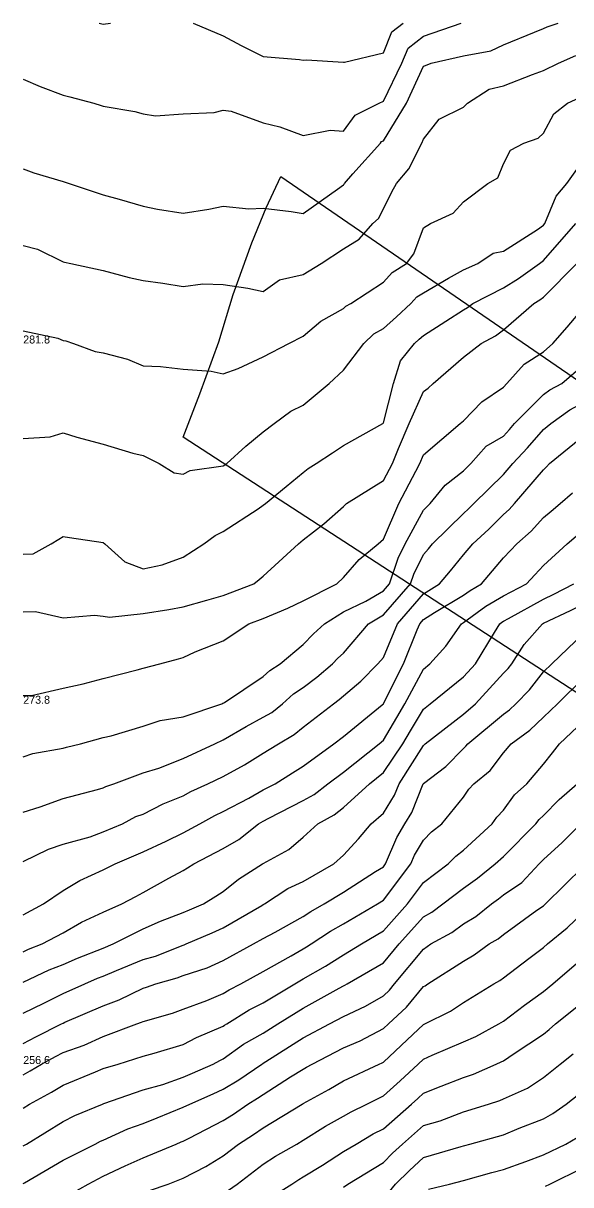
# Model space of a CAD drawing. Extents: x 0 to 275, y 0 to 220.
# Drawn here: x 0 to 68.4, y 74.9 to 220 of the extents above; entities that cross this region are included whole.
import ezdxf

# ---------------------------------------------------------------- set-up
doc = ezdxf.new("R2010")
doc.units = 0
for name, color, linetype in [('CONTOURS_MAJEURES', 3, 'CONTINUOUS'), ('CONTOURS_MINEURES', 8, 'CONTINUOUS'), ('PARCELLE', 4, 'CONTINUOUS'), ('POINTS_COTES', 7, 'CONTINUOUS')]:
    doc.layers.add(name, color=color, linetype=linetype)

msp = doc.modelspace()

# ---------------------------------------------------------------- linework, layer by layer
at = {"layer": 'CONTOURS_MAJEURES'}
for points in [[(9.473, 220.003), (9.999, 219.903), (10.908, 220.003)], [(21.254, 220.003), (25.001, 218.422), (27.216, 217.215), (29.999, 215.845), (34.533, 215.46), (34.996, 215.4), (35.417, 215.417), (40.004, 215.13), (40.141, 215.134), (45.001, 216.292), (46.071, 218.931), (47.465, 220.003)], [(0.005, 168.137), (3.359, 168.352), (5.002, 168.831), (6.715, 168.282), (9.999, 167.444), (13.689, 166.305), (14.996, 166.022), (16.976, 164.999), (18.852, 163.849), (20.004, 163.673), (20.865, 164.138), (25.001, 164.698), (25.451, 164.999), (27.811, 167.186), (29.999, 168.966), (31.362, 169.995), (33.432, 171.562), (34.996, 172.313), (38.219, 175.003), (40.004, 176.668), (42.555, 179.999), (43.804, 181.196), (45.001, 181.852), (46.653, 183.344), (48.42, 184.995), (49.173, 185.822), (49.998, 186.347), (53.136, 188.14), (54.995, 189.213), (56.796, 190.003), (58.735, 191.269), (60.003, 191.551), (64.255, 194.253), (65, 194.778), (65.194, 194.999), (66.574, 198.422), (67.922, 199.996), (69.998, 202.914)], [(0.005, 121.461), (2.106, 122.104), (5.002, 123.146), (9.268, 124.272), (9.999, 124.487), (10.337, 124.666), (11.342, 125.005), (14.996, 126.373), (16.929, 126.933), (20.004, 128.181), (23.941, 130.002), (25.001, 130.481), (27.845, 132.155), (29.999, 133.303), (31.07, 133.926), (32.389, 134.998), (33.765, 136.229), (34.996, 137.045), (36.684, 138.31), (38.646, 139.994), (39.321, 140.677), (40.004, 141.328), (43.133, 145.002), (45.001, 146.112), (48.398, 149.998), (48.798, 151.198), (49.998, 153.627), (50.633, 154.36), (51.136, 154.995), (54.995, 158.75), (55.655, 159.343), (56.31, 160.002), (60.003, 163.65), (61.182, 164.999), (63.017, 166.981), (65, 169.243), (65.922, 169.995), (68.295, 171.702), (69.998, 172.634)], [(0.005, 96.355), (2.596, 97.595), (5.002, 98.803), (7.686, 100.001), (9.298, 100.702), (9.999, 100.983), (11.665, 101.667), (14.996, 103.041), (16.521, 103.477), (20.004, 104.846), (20.119, 104.883), (20.378, 104.998), (23.6, 106.402), (25.001, 107.013), (29.805, 109.811), (29.999, 109.92), (30.156, 110.005), (33.081, 111.919), (34.996, 112.798), (38.821, 115.001), (40.004, 116.072), (41.88, 118.122), (43.483, 119.998), (45.001, 121.348), (46.404, 123.599), (46.964, 125.005), (49.998, 129.788), (50.12, 129.88), (50.237, 130.002), (54.995, 133.713), (56.525, 134.998), (60.003, 138.806), (60.588, 139.41), (61.05, 139.994), (62.61, 142.39), (64.866, 145.002), (65, 145.077), (68.366, 146.633), (69.998, 147.492)], [(0.005, 75.067), (0.177, 75.17), (5.002, 78.001), (9, 80.004), (9.662, 80.342), (9.999, 80.484), (13.091, 81.909), (14.996, 82.576), (16.731, 83.27), (20.004, 84.599), (20.802, 85.001), (23.72, 86.282), (25.001, 86.858), (26.961, 88.038), (29.827, 89.997), (29.927, 90.069), (29.999, 90.11), (30.305, 90.304), (34.996, 93.253), (38.287, 95.005), (40.004, 95.924), (42.768, 97.237), (45.001, 98.512), (45.779, 99.223), (46.409, 100.001), (49.998, 104.364), (50.948, 104.998), (53.551, 106.444), (54.995, 107.523), (56.567, 108.433), (58.532, 110.005), (59.39, 110.617), (60.003, 111.113), (62.319, 112.686), (64.46, 115.001), (65, 115.544), (67.329, 117.67), (69.683, 119.998)], [(40.004, 74.597), (40.555, 74.997), (45.001, 77.711), (46.16, 78.843), (47.39, 80.004), (49.998, 82.327), (52.092, 82.908), (54.995, 84.01), (58.134, 85.001), (59.545, 85.458), (60.003, 85.664), (63.001, 86.999), (65, 88.296), (67.113, 89.997), (68.707, 91.29)]]:
    msp.add_lwpolyline(points, dxfattribs=at)
at = {"layer": 'CONTOURS_MINEURES'}
for points in [[(0.005, 201.811), (1.314, 201.307), (5.002, 200.251), (5.737, 199.996), (9.999, 198.575), (11.984, 198.011), (14.996, 197.134), (16.773, 196.772), (20.004, 196.26), (23.202, 196.798), (25.001, 197.141), (28.191, 196.806), (29.999, 196.887), (33.497, 196.498), (34.996, 196.248), (39.288, 199.282), (40.004, 199.83), (40.09, 199.91), (40.134, 199.996), (41.18, 201.174), (44.628, 205.003), (44.785, 205.219), (45.001, 205.323), (47.896, 209.999), (49.998, 214.627), (50.272, 214.722), (50.98, 214.996), (54.995, 215.935), (58.446, 216.553), (60.003, 217.291), (63.895, 218.895), (65, 219.351), (65.448, 219.555), (66.838, 220.003)], [(0.005, 213.029), (2.115, 212.109), (5.002, 211.019), (5.821, 210.819), (8.846, 209.999), (9.734, 209.734), (9.999, 209.655), (13.968, 208.971), (14.996, 208.688), (16.543, 208.456), (20.004, 208.672), (23.855, 208.853), (25.001, 209.136), (26.001, 209), (29.999, 207.547), (32.056, 207.06), (34.996, 205.962), (38.362, 206.641), (40.004, 206.537), (41.465, 208.539), (44.491, 209.999), (45.001, 210.288), (47.315, 214.996), (48.09, 216.908), (49.998, 218.376), (54.735, 220.003)], [(9.473, 220.003), (9.999, 219.903), (10.908, 220.003)], [(21.254, 220.003), (25.001, 218.422), (27.216, 217.215), (29.999, 215.845), (34.533, 215.46), (34.996, 215.4), (35.417, 215.417), (40.004, 215.13), (40.141, 215.134), (45.001, 216.292), (46.071, 218.931), (47.465, 220.003)], [(0.005, 192.233), (1.792, 191.79), (5.002, 190.201), (5.155, 190.155), (5.954, 190.003), (9.999, 189.134), (13.237, 188.24), (14.996, 187.864), (17.445, 187.555), (20.004, 187.128), (22.45, 187.446), (25.001, 187.361), (28.077, 186.921), (29.999, 186.513), (32.039, 187.958), (34.996, 188.598), (37.241, 190.003), (40.004, 191.834), (41.979, 193.024), (43.707, 194.999), (44.379, 195.621), (45.001, 196.81), (46.045, 198.951), (46.624, 199.996), (48.19, 201.807), (49.818, 205.003), (49.998, 205.51), (51.959, 208.039), (54.995, 209.528), (55.517, 209.999), (58.216, 211.782), (60.003, 212.17), (63.615, 213.61), (65, 214.095), (66.896, 214.996), (69.03, 215.965)], [(0.005, 181.6), (4.347, 180.654), (5.002, 180.387), (5.317, 180.314), (6.292, 179.999), (8.991, 178.991), (9.999, 178.85), (13.053, 178.056), (14.996, 177.217), (17.143, 177.144), (20.004, 176.791), (23.469, 176.535), (25.001, 176.212), (26.855, 176.856), (29.999, 178.319), (33.194, 179.999), (34.996, 180.9), (37.192, 182.804), (40.004, 184.35), (40.333, 184.666), (40.935, 184.995), (45.001, 187.66), (46.116, 188.885), (47.873, 190.003), (48.799, 191.202), (49.998, 194.426), (50.895, 194.999), (53.726, 196.268), (54.995, 197.709), (58.068, 199.996), (59.3, 200.699), (60.003, 202.428), (60.868, 204.136), (62.573, 205.003), (64.352, 205.651), (65, 206.271), (66.302, 208.698), (68.011, 209.999), (69.998, 210.921)], [(0.005, 168.137), (3.359, 168.352), (5.002, 168.831), (6.715, 168.282), (9.999, 167.444), (13.689, 166.305), (14.996, 166.022), (16.976, 164.999), (18.852, 163.849), (20.004, 163.673), (20.865, 164.138), (25.001, 164.698), (25.451, 164.999), (27.811, 167.186), (29.999, 168.966), (31.362, 169.995), (33.432, 171.562), (34.996, 172.313), (38.219, 175.003), (40.004, 176.668), (42.555, 179.999), (43.804, 181.196), (45.001, 181.852), (46.653, 183.344), (48.42, 184.995), (49.173, 185.822), (49.998, 186.347), (53.136, 188.14), (54.995, 189.213), (56.796, 190.003), (58.735, 191.269), (60.003, 191.551), (64.255, 194.253), (65, 194.778), (65.194, 194.999), (66.574, 198.422), (67.922, 199.996), (69.998, 202.914)], [(0.005, 153.699), (1.254, 153.746), (3.503, 154.995), (4.442, 155.556), (5.002, 155.878), (5.781, 155.775), (9.999, 155.144), (10.184, 154.995), (12.717, 152.716), (14.996, 151.864), (17.349, 152.345), (20.004, 153.329), (22.576, 154.995), (23.977, 156.021), (25.001, 156.525), (29.341, 159.343), (29.999, 159.792), (30.264, 160.002), (32.858, 162.14), (34.996, 163.869), (35.593, 164.403), (36.623, 164.999), (38.638, 166.361), (40.004, 167.247), (44.926, 169.995), (45.001, 170.078), (46.277, 175.003), (47.161, 177.839), (48.898, 179.999), (49.476, 180.521), (49.998, 181.009), (52.8, 182.8), (54.995, 184.212), (55.507, 184.485), (56.186, 184.995), (60.003, 186.969), (61.899, 188.103), (64.497, 190.003), (65, 190.357), (69.068, 194.999)], [(0.005, 146.492), (1.531, 146.528), (5.002, 145.737), (8.919, 146.082), (9.999, 145.942), (10.795, 145.797), (14.996, 146.279), (18.214, 146.788), (20.004, 147.099), (22.959, 147.956), (25.001, 148.509), (28.823, 149.998), (29.464, 150.533), (29.999, 150.941), (34.384, 154.995), (34.996, 155.483), (37.546, 157.453), (40.004, 159.654), (40.404, 160.002), (45.001, 162.893), (46.148, 164.999), (46.882, 166.879), (48.209, 169.995), (49.998, 173.994), (50.591, 174.408), (51.225, 175.003), (54.995, 178.308), (57.221, 179.999), (59.033, 180.967), (60.003, 181.695), (63.795, 184.995), (64.55, 185.447), (65, 185.776), (69.18, 190.003)], [(0.005, 136.017), (1.044, 136.037), (5.002, 136.943), (7.501, 137.496), (9.999, 138.145), (14.252, 139.25), (14.996, 139.435), (17.058, 139.994), (19.386, 140.613), (20.004, 140.789), (21.496, 141.489), (25.001, 142.862), (28.175, 145.002), (29.999, 145.654), (33.048, 146.95), (34.996, 147.875), (39.169, 149.998), (40.004, 150.771), (41.99, 153.009), (44.347, 154.995), (45.001, 155.569), (46.942, 160.002), (49.059, 164.059), (49.57, 164.999), (49.998, 166.094), (54.583, 169.995), (54.826, 170.165), (54.995, 170.323), (57.297, 172.701), (60.003, 174.56), (60.442, 175.003), (62.591, 177.411), (65, 178.97), (66.182, 179.999), (67.974, 182.023), (69.998, 184.445)], [(0.005, 128.373), (1.213, 128.794), (5.002, 129.454), (5.429, 129.575), (7.18, 130.002), (9.999, 130.776), (10.99, 130.992), (14.996, 132.201), (17.109, 132.891), (20.004, 133.351), (24.84, 134.998), (24.947, 135.053), (25.001, 135.07), (25.171, 135.167), (29.999, 138.412), (30.834, 139.159), (32.093, 139.994), (34.996, 142.407), (36.286, 143.712), (37.64, 145.002), (40.004, 146.468), (42.817, 147.815), (45.001, 149.113), (45.775, 149.998), (46.831, 153.165), (47.735, 154.995), (49.998, 159.186), (50.84, 160.002), (52.706, 162.292), (54.995, 164.088), (55.919, 164.999), (57.84, 167.157), (60.003, 168.44), (60.751, 169.247), (61.407, 169.995), (65, 173.612), (65.808, 174.193), (67.288, 175.003), (69.998, 177.348)], [(0.005, 121.461), (2.106, 122.104), (5.002, 123.146), (9.268, 124.272), (9.999, 124.487), (10.337, 124.666), (11.342, 125.005), (14.996, 126.373), (16.929, 126.933), (20.004, 128.181), (23.941, 130.002), (25.001, 130.481), (27.845, 132.155), (29.999, 133.303), (31.07, 133.926), (32.389, 134.998), (33.765, 136.229), (34.996, 137.045), (36.684, 138.31), (38.646, 139.994), (39.321, 140.677), (40.004, 141.328), (43.133, 145.002), (45.001, 146.112), (48.398, 149.998), (48.798, 151.198), (49.998, 153.627), (50.633, 154.36), (51.136, 154.995), (54.995, 158.75), (55.655, 159.343), (56.31, 160.002), (60.003, 163.65), (61.182, 164.999), (63.017, 166.981), (65, 169.243), (65.922, 169.995), (68.295, 171.702), (69.998, 172.634)], [(0.005, 115.304), (3.153, 116.85), (5.002, 117.446), (8.37, 118.369), (9.999, 118.98), (12.389, 119.998), (14.095, 120.901), (14.996, 121.206), (17.509, 122.493), (20.004, 123.508), (20.959, 124.049), (23.079, 125.005), (25.001, 125.918), (27.64, 127.363), (29.999, 128.812), (30.725, 129.275), (31.892, 130.002), (33.854, 131.143), (34.996, 132.071), (38.768, 134.998), (39.474, 135.527), (40.004, 135.982), (42.192, 137.807), (44.331, 139.994), (45.001, 140.796), (46.76, 145.002), (49.998, 148.741), (52.007, 149.998), (53.394, 151.599), (54.995, 153.621), (56.174, 154.995), (58.19, 156.808), (60.003, 158.63), (60.738, 159.265), (61.401, 160.002), (65, 164.237), (65.405, 164.594), (65.758, 164.999), (69.998, 168.444)], [(0.005, 108.648), (2.526, 110.005), (5.002, 111.66), (7.065, 112.938), (9.999, 114.237), (10.499, 114.502), (11.488, 115.001), (14.996, 116.514), (17.846, 117.844), (20.004, 118.867), (22.069, 119.998), (23.942, 121.059), (25.001, 121.537), (28.198, 123.201), (29.999, 124.226), (31.49, 125.005), (33.63, 126.371), (34.996, 127.221), (38.833, 130.002), (40.004, 130.91), (44.866, 134.863), (45.001, 134.975), (45.009, 134.99), (45.014, 134.998), (45.029, 135.027), (47.514, 139.994), (49.229, 144.232), (49.551, 145.002), (49.998, 145.518), (51.377, 146.38), (54.995, 148.561), (55.832, 149.164), (57.245, 149.998), (60.003, 153.215), (60.869, 154.129), (61.679, 154.995), (63.462, 156.537), (65, 158.247), (65.953, 159.048), (67.103, 160.002), (68.639, 161.36)], [(0.005, 104.01), (0.676, 104.326), (2.389, 104.998), (5.002, 106.404), (7.304, 107.699), (9.999, 108.962), (12.317, 110.005), (14.068, 110.933), (14.996, 111.402), (18.211, 113.213), (20.004, 114.173), (20.518, 114.488), (21.334, 115.001), (25.001, 116.914), (26.949, 118.051), (29.417, 119.998), (29.999, 120.329), (30.689, 120.69), (34.996, 122.924), (36.336, 123.665), (38.047, 125.005), (40.004, 126.47), (44.482, 130.002), (45.001, 130.433), (46.698, 133.302), (47.701, 134.998), (49.998, 139.335), (50.815, 139.994), (52.787, 142.207), (54.768, 145.002), (54.995, 145.139), (57.823, 147.177), (60.003, 148.465), (62.871, 149.998), (63.907, 151.092), (65, 152.261), (67.978, 154.995), (69.076, 155.918)], [(0.005, 100.21), (3.259, 101.744), (5.002, 102.427), (6.793, 103.207), (9.999, 104.489), (11.238, 104.998), (14.996, 106.865), (17.176, 107.825), (20.004, 108.906), (20.769, 109.239), (22.526, 110.005), (24.062, 110.944), (25.001, 111.536), (26.899, 113.104), (29.917, 115.001), (29.968, 115.032), (29.999, 115.055), (33.196, 116.801), (34.996, 118.343), (36.807, 119.998), (38.866, 121.136), (40.004, 122.028), (43.269, 125.005), (45.001, 126.399), (47.432, 130.002), (48.386, 131.614), (49.998, 134.339), (50.866, 134.998), (54.995, 138.362), (56.5, 139.994), (58.897, 143.896), (59.552, 145.002), (59.814, 145.191), (60.003, 145.302), (60.649, 145.648), (65, 148.078), (66.314, 148.685), (68.808, 149.998)], [(0.005, 96.355), (2.596, 97.595), (5.002, 98.803), (7.686, 100.001), (9.298, 100.702), (9.999, 100.983), (11.665, 101.667), (14.996, 103.041), (16.521, 103.477), (20.004, 104.846), (20.119, 104.883), (20.378, 104.998), (23.6, 106.402), (25.001, 107.013), (29.805, 109.811), (29.999, 109.92), (30.156, 110.005), (33.081, 111.919), (34.996, 112.798), (38.821, 115.001), (40.004, 116.072), (41.88, 118.122), (43.483, 119.998), (45.001, 121.348), (46.404, 123.599), (46.964, 125.005), (49.998, 129.788), (50.12, 129.88), (50.237, 130.002), (54.995, 133.713), (56.525, 134.998), (60.003, 138.806), (60.588, 139.41), (61.05, 139.994), (62.61, 142.39), (64.866, 145.002), (65, 145.077), (68.366, 146.633), (69.998, 147.492)], [(0.005, 92.548), (1.601, 93.405), (4.782, 95.005), (5.002, 95.115), (5.202, 95.205), (9.999, 97.286), (12.004, 97.997), (14.996, 99.462), (15.416, 99.582), (16.584, 100.001), (19.242, 100.761), (20.004, 101.061), (22.983, 102.02), (25.001, 102.912), (28.796, 104.998), (29.999, 105.677), (31.466, 106.468), (34.996, 108.431), (35.946, 109.055), (37.619, 110.005), (40.004, 111.462), (44.024, 114.025), (45.001, 114.647), (45.271, 115.001), (46.689, 118.31), (47.666, 119.998), (48.563, 121.436), (49.983, 125.005), (49.998, 125.029), (52.821, 127.179), (54.995, 129.425), (55.313, 129.685), (55.555, 130.002), (60.003, 133.694), (60.753, 134.248), (61.547, 134.998), (63.246, 136.752), (65, 138.971), (66.043, 139.994), (69.998, 143.794)], [(0.005, 88.666), (0.871, 89.131), (2.292, 89.997), (4.057, 90.945), (5.002, 91.42), (7.636, 92.365), (9.999, 93.441), (14.199, 95.005), (14.788, 95.213), (14.996, 95.316), (18.647, 96.359), (20.004, 96.845), (22.94, 97.94), (25.001, 98.803), (25.742, 99.26), (27.202, 100.001), (29.999, 101.543), (33.501, 103.503), (34.996, 104.394), (35.378, 104.616), (35.991, 104.998), (38.413, 106.589), (40.004, 107.492), (44.25, 110.005), (45.001, 110.484), (48.443, 115.001), (48.91, 116.089), (49.998, 117.969), (51.013, 118.983), (52.307, 119.998), (54.995, 123.336), (55.678, 124.322), (56.306, 125.005), (58.339, 126.666), (60.003, 128.849), (60.991, 130.002), (63.296, 131.705), (65, 133.316), (66.77, 134.998), (69.998, 138.175)], [(0.005, 84.504), (0.806, 85.001), (3.536, 86.466), (5.002, 87.36), (9.044, 89.042), (9.999, 89.427), (11.855, 89.997), (14.996, 90.959), (16.374, 91.374), (20.004, 92.435), (21.675, 93.331), (25.001, 94.738), (25.157, 94.849), (25.429, 95.005), (28.253, 96.75), (29.999, 97.635), (33.952, 100.001), (34.996, 100.623), (37.769, 102.231), (40.004, 103.623), (42.278, 104.998), (45.001, 106.622), (48.009, 110.005), (49.998, 112.674), (53.087, 115.001), (54.041, 115.955), (54.995, 116.703), (58.61, 119.998), (59.18, 120.821), (60.003, 121.716), (61.383, 123.623), (62.924, 125.005), (65, 127.465), (66.13, 128.872), (67.024, 130.002), (69.998, 132.803)], [(0.005, 79.769), (0.401, 80.004), (5.002, 82.818), (6.448, 83.555), (9.891, 85.001), (9.999, 85.045), (10.062, 85.064), (14.996, 86.763), (17.429, 87.428), (20.004, 88.338), (21.158, 88.844), (23.721, 89.997), (24.555, 90.445), (25.001, 90.633), (27.542, 92.459), (29.999, 93.861), (31.802, 95.005), (34.996, 96.967), (39.466, 99.464), (40.004, 99.752), (40.172, 99.832), (40.468, 100.001), (45.001, 102.623), (46.996, 104.998), (49.998, 108.381), (51.04, 108.961), (52.438, 110.005), (54.995, 111.946), (56.782, 113.219), (58.984, 115.001), (60.003, 115.932), (64.049, 119.998), (64.449, 120.551), (65, 121.046), (66.959, 123.043), (69.196, 125.005)], [(0.005, 75.067), (0.177, 75.17), (5.002, 78.001), (9, 80.004), (9.662, 80.342), (9.999, 80.484), (13.091, 81.909), (14.996, 82.576), (16.731, 83.27), (20.004, 84.599), (20.802, 85.001), (23.72, 86.282), (25.001, 86.858), (26.961, 88.038), (29.827, 89.997), (29.927, 90.069), (29.999, 90.11), (30.305, 90.304), (34.996, 93.253), (38.287, 95.005), (40.004, 95.924), (42.768, 97.237), (45.001, 98.512), (45.779, 99.223), (46.409, 100.001), (49.998, 104.364), (50.948, 104.998), (53.551, 106.444), (54.995, 107.523), (56.567, 108.433), (58.532, 110.005), (59.39, 110.617), (60.003, 111.113), (62.319, 112.686), (64.46, 115.001), (65, 115.544), (67.329, 117.67), (69.683, 119.998)], [(5.002, 73.228), (8.11, 74.997), (9.999, 76.003), (12.735, 77.263), (14.996, 78.276), (19.108, 80.004), (19.748, 80.26), (20.004, 80.364), (20.73, 80.73), (25.001, 82.928), (26.267, 83.736), (28.086, 85.001), (29.28, 85.72), (29.999, 86.211), (33.403, 88.405), (34.996, 89.375), (35.399, 89.595), (36.088, 89.997), (40.004, 92.032), (42.096, 92.908), (45.001, 94.418), (45.626, 95.005), (47.91, 97.093), (49.998, 99.668), (50.22, 99.779), (50.553, 100.001), (54.995, 102.842), (56.355, 103.641), (58.22, 104.998), (59.349, 105.651), (60.003, 106.174), (64.197, 109.2), (65, 109.771), (65.128, 109.877), (65.263, 110.005), (69.998, 114.657)], [(15.781, 74.214), (18.134, 74.997), (20.004, 75.722), (22.801, 77.202), (25.001, 78.549), (26.916, 80.004), (28.797, 81.206), (29.999, 82.042), (34.855, 85.001), (34.996, 85.087), (38.181, 86.819), (40.004, 87.884), (44.487, 89.997), (44.849, 90.149), (45.001, 90.228), (48.666, 93.669), (49.998, 94.918), (50.188, 95.005), (53.393, 96.607), (54.995, 97.675), (58.794, 100.001), (59.555, 100.448), (60.003, 100.774), (63.183, 103.181), (65, 104.556), (65.506, 104.998), (67.976, 107.023), (69.998, 108.948)], [(25.001, 73.77), (26.75, 74.997), (29.999, 77.489), (31.524, 78.476), (34.196, 80.004), (34.996, 80.467), (37.776, 82.227), (40.004, 83.475), (40.962, 84.043), (42.926, 85.001), (45.001, 86.03), (47.09, 87.908), (49.353, 89.997), (49.998, 90.602), (51.1, 91.101), (54.995, 92.762), (56.564, 93.436), (59.422, 95.005), (60.003, 95.356), (62.648, 97.357), (65, 99.071), (66.166, 100.001), (69.998, 103.322)], [(31.369, 73.627), (33.552, 74.997), (34.429, 75.565), (34.996, 75.889), (37.378, 77.379), (40.004, 79.056), (41.607, 80.004), (43.738, 81.267), (45.001, 81.883), (48.527, 85.001), (49.302, 85.697), (49.998, 86.34), (52.231, 87.233), (54.995, 88.31), (56.272, 88.724), (59.107, 89.997), (59.734, 90.267), (60.003, 90.415), (61.331, 91.327), (65, 93.726), (65.706, 94.298), (66.525, 95.005), (69.998, 97.789)], [(40.004, 74.597), (40.555, 74.997), (45.001, 77.711), (46.16, 78.843), (47.39, 80.004), (49.998, 82.327), (52.092, 82.908), (54.995, 84.01), (58.134, 85.001), (59.545, 85.458), (60.003, 85.664), (63.001, 86.999), (65, 88.296), (67.113, 89.997), (68.707, 91.29)], [(45.001, 73.159), (46.53, 74.997), (48.286, 76.712), (49.998, 78.328), (54.703, 79.712), (54.995, 79.788), (55.164, 79.835), (55.816, 80.004), (60.003, 81.147), (61.979, 81.98), (65, 83.154), (66.178, 83.823), (67.845, 85.001), (69.998, 86.705)], [(50.631, 74.364), (53.246, 74.997), (54.995, 75.452), (58.548, 76.452), (60.003, 76.829), (62.812, 77.812), (65, 78.646), (67.79, 80.004), (69.197, 80.804)], [(65.263, 74.735), (65.8, 74.997), (69.998, 77.083)]]:
    msp.add_lwpolyline(points, dxfattribs=at)
at = {"layer": 'PARCELLE'}
msp.add_lwpolyline([(248.422, 20), (20, 168.314), (22.074, 173.731), (24.426, 180.226), (26.235, 186.114), (28.558, 192.568), (30.343, 196.929), (32.195, 200.84), (258.371, 45.632), (256.237, 40.196), (253.249, 33.197), (251.132, 26.122), (249.749, 22.087), (248.422, 20)], close=True, dxfattribs=at)

# ---------------------------------------------------------------- texts
at = {"layer": 'POINTS_COTES'}
for s, p in [('281.8', (0.005, 179.999)), ('273.8', (0.005, 134.998)), ('256.6', (0.005, 89.997))]:
    msp.add_text(s, height=1, dxfattribs=at).set_placement(p)

doc.saveas('drawing.dxf')
